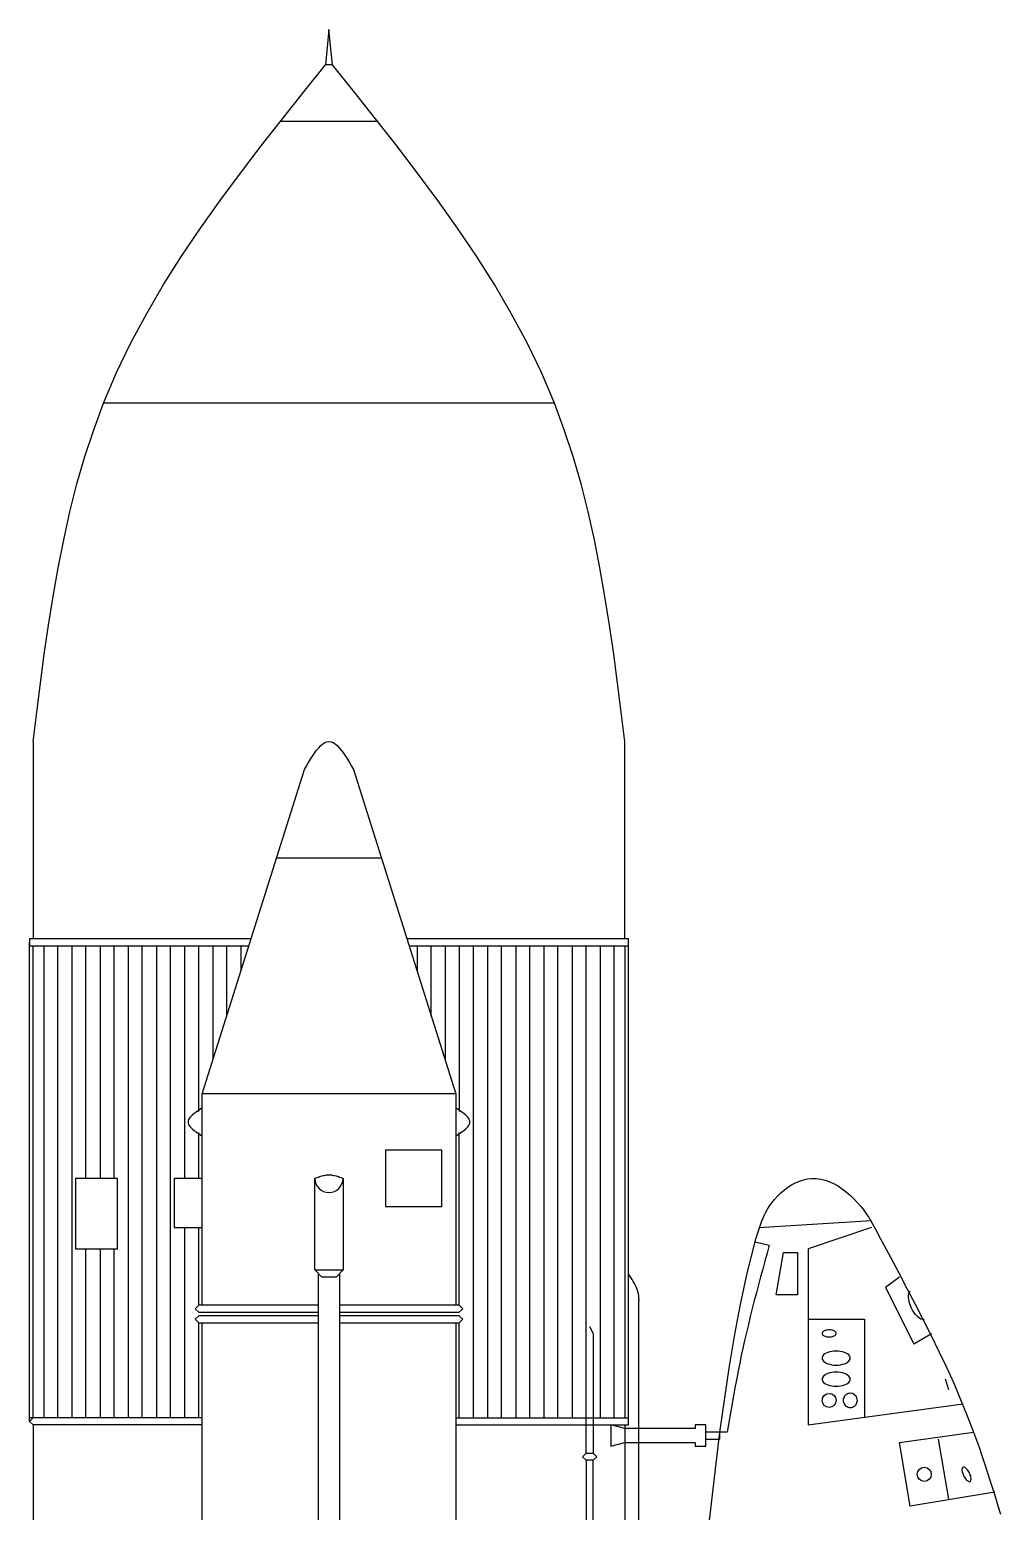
# Model space of a CAD drawing. Extents: x 5596.6 to 5670.8, y 13498 to 13560.2.
# Drawn here: x 5644.39 to 5660.18, y 13536.15 to 13560.23 of the extents above; entities that cross this region are included whole.
import ezdxf

# ---------------------------------------------------------------- set-up
doc = ezdxf.new("R2010")
doc.units = 0
doc.layers.get('0').update_dxf_attribs({"linetype": 'CONTINUOUS'})
doc.layers.add('LAYER1', color=40, linetype='CONTINUOUS')

# ---------------------------------------------------------------- blocks, each defined once
blk = doc.blocks.new('TRASBORDADOR_LATERAL')
at = {"layer": 'LAYER1', "color": 7, "linetype": 'Continuous', "flags": 128}
for points in [[(-55.374, 90.258), (-55.432, 90.83), (-55.489, 90.258)], [(-60.242, 79.262), (-60.184, 79.736), (-60.123, 80.209), (-60.06, 80.68), (-59.992, 81.15), (-59.918, 81.617), (-59.837, 82.081), (-59.745, 82.541), (-59.643, 82.996), (-59.529, 83.447), (-59.401, 83.891), (-59.257, 84.329), (-59.097, 84.76), (-58.885, 85.256), (-58.651, 85.741), (-58.395, 86.218), (-58.121, 86.687), (-57.829, 87.149), (-57.522, 87.604), (-57.202, 88.054), (-56.872, 88.5), (-56.534, 88.943), (-56.189, 89.383), (-55.84, 89.821), (-55.489, 90.258)], [(-55.374, 90.258), (-55.489, 90.258)], [(-50.621, 79.262), (-50.68, 79.736), (-50.74, 80.209), (-50.803, 80.68), (-50.871, 81.15), (-50.945, 81.617), (-51.026, 82.081), (-51.117, 82.541), (-51.22, 82.996), (-51.334, 83.447), (-51.462, 83.891), (-51.606, 84.329), (-51.766, 84.76), (-51.977, 85.256), (-52.212, 85.741), (-52.468, 86.218), (-52.743, 86.687), (-53.034, 87.149), (-53.341, 87.604), (-53.66, 88.054), (-53.99, 88.5), (-54.329, 88.943), (-54.674, 89.383), (-55.023, 89.821), (-55.374, 90.258)], [(-56.233, 89.342), (-54.63, 89.342)], [(-51.766, 84.76), (-59.097, 84.76)], [(-60.242, 79.262), (-60.242, 76.056)], [(-55.832, 78.804), (-55.799, 78.861), (-55.765, 78.918), (-55.732, 78.972), (-55.699, 79.025), (-55.665, 79.074), (-55.632, 79.119), (-55.598, 79.16), (-55.565, 79.194), (-55.532, 79.223), (-55.498, 79.245), (-55.465, 79.258), (-55.432, 79.262), (-55.398, 79.258), (-55.365, 79.245), (-55.331, 79.223), (-55.298, 79.194), (-55.265, 79.16), (-55.231, 79.119), (-55.198, 79.074), (-55.164, 79.025), (-55.131, 78.972), (-55.097, 78.918), (-55.064, 78.861), (-55.031, 78.804)], [(-50.621, 76.056), (-50.621, 79.262)], [(-57.493, 73.536), (-55.832, 78.804)], [(-55.031, 78.804), (-53.37, 73.536)], [(-56.29, 77.373), (-54.572, 77.373)], [(-56.691, 76.056), (-60.299, 76.056)], [(-60.299, 76.056), (-60.299, 75.941), (-56.749, 75.941)], [(-60.299, 68.21), (-60.299, 75.998)], [(-60.242, 68.267), (-60.242, 75.941)], [(-60.07, 75.941), (-60.07, 68.267)], [(-59.841, 68.267), (-59.841, 75.941)], [(-59.612, 75.941), (-59.612, 68.267)], [(-59.383, 72.161), (-59.383, 75.941)], [(-59.154, 75.941), (-59.154, 72.161)], [(-58.925, 72.161), (-58.925, 75.941)], [(-58.696, 75.941), (-58.696, 68.267)], [(-58.467, 68.267), (-58.467, 75.941)], [(-58.238, 75.941), (-58.238, 68.267)], [(-58.008, 68.267), (-58.008, 75.941)], [(-57.779, 75.941), (-57.779, 72.161)], [(-57.55, 73.25), (-57.55, 75.941)], [(-57.321, 75.941), (-57.321, 74.108)], [(-57.092, 74.796), (-57.092, 75.941)], [(-56.863, 75.941), (-56.863, 75.54)], [(-50.564, 76.056), (-54.171, 76.056)], [(-54.114, 75.941), (-50.564, 75.941), (-50.564, 76.056)], [(-54, 75.941), (-54, 75.54)], [(-53.771, 74.796), (-53.771, 75.941)], [(-53.542, 75.941), (-53.542, 74.108)], [(-53.37, 68.153), (-50.564, 68.153), (-50.564, 75.941)], [(-53.313, 75.941), (-53.313, 73.25)], [(-53.083, 68.267), (-53.083, 75.941)], [(-52.854, 75.941), (-52.854, 68.267)], [(-52.625, 68.267), (-52.625, 75.941)], [(-52.396, 75.941), (-52.396, 68.267)], [(-52.167, 68.267), (-52.167, 75.941)], [(-51.938, 75.941), (-51.938, 68.267)], [(-51.709, 68.267), (-51.709, 75.941)], [(-51.48, 75.941), (-51.48, 68.267)], [(-51.251, 68.267), (-51.251, 75.941)], [(-51.022, 75.941), (-51.022, 68.267)], [(-50.793, 68.267), (-50.793, 75.941)], [(-50.621, 75.941), (-50.621, 68.267)], [(-53.37, 73.536), (-57.493, 73.536)], [(-57.493, 70.1), (-57.493, 73.536)], [(-53.37, 73.536), (-53.37, 70.1)], [(-57.493, 73.307), (-57.522, 73.288), (-57.55, 73.268), (-57.577, 73.25), (-57.603, 73.23), (-57.628, 73.211), (-57.651, 73.192), (-57.671, 73.173), (-57.688, 73.154), (-57.703, 73.135), (-57.713, 73.116), (-57.72, 73.096), (-57.722, 73.078), (-57.72, 73.058), (-57.713, 73.039), (-57.703, 73.02), (-57.688, 73.001), (-57.671, 72.982), (-57.651, 72.963), (-57.628, 72.944), (-57.603, 72.925), (-57.577, 72.906), (-57.55, 72.887), (-57.522, 72.868), (-57.493, 72.849)], [(-53.37, 72.849), (-53.341, 72.868), (-53.313, 72.887), (-53.286, 72.906), (-53.259, 72.925), (-53.235, 72.944), (-53.212, 72.963), (-53.192, 72.982), (-53.175, 73.001), (-53.16, 73.02), (-53.15, 73.039), (-53.143, 73.058), (-53.141, 73.078), (-53.143, 73.096), (-53.15, 73.116), (-53.16, 73.135), (-53.175, 73.154), (-53.192, 73.173), (-53.212, 73.192), (-53.235, 73.211), (-53.259, 73.23), (-53.286, 73.25), (-53.313, 73.268), (-53.341, 73.288), (-53.37, 73.307)], [(-57.55, 72.161), (-57.55, 72.906)], [(-53.313, 70.1), (-53.313, 72.906)], [(-53.599, 72.619), (-54.515, 72.619), (-54.515, 71.703), (-53.599, 71.703), (-53.599, 72.619)], [(-58.868, 72.161), (-59.555, 72.161), (-59.555, 71.016), (-58.868, 71.016), (-58.868, 72.161)], [(-57.493, 72.161), (-57.951, 72.161), (-57.951, 71.36), (-57.493, 71.36)], [(-55.66, 72.161), (-55.641, 72.168), (-55.622, 72.176), (-55.603, 72.182), (-55.584, 72.189), (-55.565, 72.195), (-55.546, 72.201), (-55.527, 72.206), (-55.508, 72.21), (-55.489, 72.214), (-55.47, 72.216), (-55.45, 72.218), (-55.432, 72.218), (-55.412, 72.218), (-55.393, 72.216), (-55.374, 72.214), (-55.355, 72.21), (-55.336, 72.206), (-55.317, 72.201), (-55.298, 72.195), (-55.279, 72.189), (-55.26, 72.182), (-55.24, 72.176), (-55.221, 72.168), (-55.202, 72.161)], [(-55.202, 70.672), (-55.317, 70.558), (-55.546, 70.558), (-55.66, 70.672), (-55.66, 72.161)], [(-55.202, 72.161), (-55.202, 70.672)], [(-49.331, 65.858), (-49.075, 68.038), (-49.04, 68.299), (-49.003, 68.559), (-48.965, 68.819), (-48.926, 69.079), (-48.884, 69.338), (-48.839, 69.597), (-48.792, 69.855), (-48.741, 70.112), (-48.687, 70.368), (-48.63, 70.623), (-48.568, 70.877), (-48.502, 71.13), (-48.489, 71.18), (-48.475, 71.229), (-48.46, 71.278), (-48.445, 71.327), (-48.429, 71.376), (-48.411, 71.424), (-48.393, 71.472), (-48.373, 71.52), (-48.351, 71.566), (-48.327, 71.612), (-48.301, 71.658), (-48.273, 71.703), (-48.231, 71.762), (-48.186, 71.819), (-48.137, 71.873), (-48.084, 71.925), (-48.028, 71.973), (-47.97, 72.016), (-47.91, 72.055), (-47.847, 72.089), (-47.783, 72.117), (-47.718, 72.139), (-47.652, 72.154), (-47.586, 72.161), (-47.511, 72.161), (-47.437, 72.15), (-47.364, 72.132), (-47.291, 72.105), (-47.22, 72.072), (-47.15, 72.032), (-47.082, 71.987), (-47.017, 71.937), (-46.954, 71.883), (-46.894, 71.825), (-46.837, 71.765), (-46.784, 71.703), (-46.748, 71.658), (-46.714, 71.611), (-46.682, 71.565), (-46.651, 71.518), (-46.622, 71.47), (-46.593, 71.422), (-46.566, 71.374), (-46.54, 71.326), (-46.515, 71.277), (-46.49, 71.228), (-46.465, 71.179), (-46.44, 71.13)], [(-57.779, 71.36), (-57.779, 68.267)], [(-57.55, 70.1), (-57.55, 71.36)], [(-48.445, 71.36), (-46.612, 71.474)], [(-46.612, 71.36), (-47.643, 71.016), (-47.643, 68.153), (-45.123, 68.496)], [(-48.273, 71.073), (-48.309, 70.945), (-48.344, 70.816), (-48.379, 70.688), (-48.414, 70.559), (-48.449, 70.431), (-48.483, 70.302), (-48.517, 70.174), (-48.549, 70.044), (-48.582, 69.915), (-48.613, 69.786), (-48.644, 69.657), (-48.674, 69.527), (-48.701, 69.404), (-48.728, 69.28), (-48.753, 69.156), (-48.778, 69.033), (-48.802, 68.908), (-48.825, 68.784), (-48.849, 68.66), (-48.872, 68.536), (-48.894, 68.412), (-48.916, 68.287), (-48.938, 68.163), (-48.96, 68.038)], [(-48.502, 71.13), (-48.273, 71.073)], [(-46.44, 71.13), (-46.304, 70.878), (-46.168, 70.625), (-46.034, 70.371), (-45.901, 70.117), (-45.77, 69.862), (-45.641, 69.606), (-45.515, 69.349), (-45.393, 69.091), (-45.275, 68.831), (-45.162, 68.568), (-45.054, 68.304), (-44.952, 68.038), (-44.903, 67.907), (-44.857, 67.774), (-44.811, 67.642), (-44.767, 67.509), (-44.723, 67.375), (-44.681, 67.242), (-44.639, 67.108), (-44.597, 66.973), (-44.556, 66.839), (-44.516, 66.704)], [(-59.383, 68.267), (-59.383, 71.016)], [(-59.154, 71.016), (-59.154, 68.267)], [(-58.925, 68.267), (-58.925, 71.016)], [(-47.815, 70.959), (-47.815, 70.271), (-48.159, 70.271), (-48.044, 70.959), (-47.815, 70.959)], [(-55.66, 70.672), (-55.202, 70.672)], [(-55.603, 55.726), (-55.603, 70.615)], [(-55.26, 70.615), (-55.26, 55.726)], [(-50.392, 70.157), (-50.392, 70.162), (-50.392, 70.167), (-50.392, 70.171), (-50.392, 70.176), (-50.391, 70.181), (-50.391, 70.185), (-50.391, 70.19), (-50.391, 70.195), (-50.392, 70.2), (-50.392, 70.205), (-50.392, 70.209), (-50.392, 70.214), (-50.395, 70.25), (-50.401, 70.285), (-50.41, 70.32), (-50.421, 70.354), (-50.434, 70.387), (-50.449, 70.421), (-50.466, 70.453), (-50.484, 70.486), (-50.503, 70.519), (-50.523, 70.551), (-50.543, 70.583), (-50.564, 70.615)], [(-46.154, 70.558), (-46.383, 70.386), (-45.925, 69.47), (-45.638, 69.642)], [(-45.982, 70.329), (-45.995, 70.318), (-46.005, 70.303), (-46.012, 70.283), (-46.015, 70.258), (-46.015, 70.229), (-46.011, 70.197), (-46.003, 70.162), (-45.992, 70.126), (-45.982, 70.1)], [(-55.603, 70.1), (-57.55, 70.1), (-57.607, 70.042), (-57.55, 69.985), (-55.603, 69.985)], [(-55.26, 69.985), (-53.313, 69.985), (-53.255, 70.042), (-53.313, 70.1), (-55.26, 70.1)], [(-50.392, 68.095), (-50.392, 70.157)], [(-45.753, 69.871), (-45.769, 69.866), (-45.788, 69.867), (-45.808, 69.874), (-45.83, 69.887), (-45.853, 69.904), (-45.876, 69.927), (-45.899, 69.954), (-45.921, 69.984), (-45.942, 70.018), (-45.961, 70.053), (-45.978, 70.089), (-45.982, 70.1)], [(-55.603, 69.928), (-57.55, 69.928), (-57.607, 69.871), (-57.55, 69.813), (-55.603, 69.813)], [(-55.26, 69.813), (-53.313, 69.813), (-53.255, 69.871), (-53.313, 69.928), (-55.26, 69.928)], [(-47.643, 69.871), (-46.727, 69.871), (-46.727, 68.267)], [(-57.55, 68.267), (-57.55, 69.813)], [(-57.493, 65.346), (-57.493, 69.813)], [(-53.37, 69.813), (-53.37, 65.346)], [(-53.313, 68.267), (-53.313, 69.813)], [(-51.251, 67.695), (-51.251, 69.699)], [(-51.194, 69.756), (-51.136, 69.642), (-51.136, 67.695)], [(-47.185, 69.642), (-47.186, 69.65), (-47.19, 69.659), (-47.197, 69.667), (-47.207, 69.675), (-47.218, 69.682), (-47.232, 69.688), (-47.247, 69.693), (-47.264, 69.696), (-47.281, 69.698), (-47.299, 69.699), (-47.317, 69.698), (-47.335, 69.696), (-47.351, 69.693), (-47.367, 69.688), (-47.38, 69.682), (-47.392, 69.675), (-47.401, 69.667), (-47.408, 69.659), (-47.412, 69.65), (-47.414, 69.642), (-47.412, 69.633), (-47.408, 69.624), (-47.401, 69.615), (-47.392, 69.608), (-47.38, 69.601), (-47.367, 69.595), (-47.351, 69.59), (-47.335, 69.587), (-47.317, 69.585), (-47.299, 69.584), (-47.281, 69.585), (-47.264, 69.587), (-47.247, 69.59), (-47.232, 69.595), (-47.218, 69.601), (-47.207, 69.608), (-47.197, 69.615), (-47.19, 69.624), (-47.186, 69.633), (-47.185, 69.642)], [(-46.956, 69.241), (-46.959, 69.258), (-46.967, 69.276), (-46.981, 69.293), (-47, 69.308), (-47.023, 69.322), (-47.05, 69.333), (-47.081, 69.343), (-47.114, 69.349), (-47.149, 69.354), (-47.185, 69.355), (-47.221, 69.354), (-47.255, 69.349), (-47.289, 69.343), (-47.319, 69.333), (-47.347, 69.322), (-47.37, 69.308), (-47.389, 69.293), (-47.403, 69.276), (-47.411, 69.258), (-47.414, 69.241), (-47.411, 69.223), (-47.403, 69.205), (-47.389, 69.189), (-47.37, 69.173), (-47.347, 69.16), (-47.319, 69.148), (-47.289, 69.139), (-47.255, 69.132), (-47.221, 69.128), (-47.185, 69.126), (-47.149, 69.128), (-47.114, 69.132), (-47.081, 69.139), (-47.05, 69.148), (-47.023, 69.16), (-47, 69.173), (-46.981, 69.189), (-46.967, 69.205), (-46.959, 69.223), (-46.956, 69.241)], [(-46.956, 68.897), (-46.959, 68.915), (-46.967, 68.932), (-46.981, 68.949), (-47, 68.964), (-47.023, 68.978), (-47.05, 68.99), (-47.081, 68.999), (-47.114, 69.006), (-47.149, 69.01), (-47.185, 69.012), (-47.221, 69.01), (-47.255, 69.006), (-47.289, 68.999), (-47.319, 68.99), (-47.347, 68.978), (-47.37, 68.964), (-47.389, 68.949), (-47.403, 68.932), (-47.411, 68.915), (-47.414, 68.897), (-47.411, 68.879), (-47.403, 68.862), (-47.389, 68.845), (-47.37, 68.83), (-47.347, 68.816), (-47.319, 68.804), (-47.289, 68.795), (-47.255, 68.788), (-47.221, 68.784), (-47.185, 68.783), (-47.149, 68.784), (-47.114, 68.788), (-47.081, 68.795), (-47.05, 68.804), (-47.023, 68.816), (-47, 68.83), (-46.981, 68.845), (-46.967, 68.862), (-46.959, 68.879), (-46.956, 68.897)], [(-45.352, 68.725), (-45.41, 68.897)], [(-46.956, 68.439), (-46.938, 68.44), (-46.921, 68.445), (-46.904, 68.451), (-46.889, 68.461), (-46.875, 68.472), (-46.863, 68.486), (-46.854, 68.501), (-46.847, 68.518), (-46.843, 68.536), (-46.841, 68.553), (-46.843, 68.572), (-46.847, 68.589), (-46.854, 68.605), (-46.863, 68.621), (-46.875, 68.634), (-46.889, 68.646), (-46.904, 68.656), (-46.921, 68.663), (-46.938, 68.666), (-46.956, 68.668), (-46.974, 68.666), (-46.991, 68.663), (-47.008, 68.656), (-47.023, 68.646), (-47.037, 68.634), (-47.048, 68.621), (-47.058, 68.605), (-47.065, 68.589), (-47.069, 68.572), (-47.07, 68.553), (-47.069, 68.536), (-47.065, 68.518), (-47.058, 68.501), (-47.048, 68.486), (-47.037, 68.472), (-47.023, 68.461), (-47.008, 68.451), (-46.991, 68.445), (-46.974, 68.44), (-46.956, 68.439)], [(-57.493, 68.267), (-60.299, 68.267)], [(-57.493, 68.153), (-60.242, 68.153), (-60.299, 68.21), (-60.242, 68.267)], [(-60.242, 68.153), (-60.242, 46.62)], [(-53.37, 68.267), (-50.564, 68.267)], [(-50.621, 68.095), (-50.85, 68.153), (-50.85, 67.809), (-50.621, 67.866), (-50.392, 67.866), (-50.392, 68.095), (-50.621, 68.095)], [(-50.621, 68.153), (-50.621, 46.62)], [(-50.392, 67.866), (-49.476, 67.866), (-49.476, 67.809), (-49.304, 67.809), (-49.304, 68.153), (-49.476, 68.153), (-49.476, 68.095), (-50.392, 68.095)], [(-49.304, 67.924), (-49.075, 67.924), (-49.075, 68.038), (-49.304, 68.038)], [(-48.96, 68.038), (-49.075, 68.038)], [(-44.608, 67.064), (-45.982, 66.835), (-46.154, 67.866), (-44.952, 68.038)], [(-45.352, 66.95), (-45.524, 67.924)], [(-51.251, 67.695), (-51.136, 67.695), (-51.079, 67.637), (-51.136, 67.58), (-51.251, 67.58), (-51.308, 67.637), (-51.251, 67.695)], [(-50.392, 60.994), (-50.392, 67.866)], [(-51.251, 67.58), (-51.251, 65.862), (-51.136, 65.862), (-51.079, 65.805), (-51.136, 65.747), (-51.251, 65.747), (-51.308, 65.805), (-51.251, 65.862)], [(-51.136, 65.862), (-51.136, 67.58)], [(-45.009, 67.236), (-45.002, 67.241), (-44.997, 67.249), (-44.994, 67.259), (-44.992, 67.272), (-44.992, 67.286), (-44.994, 67.303), (-44.998, 67.32), (-45.004, 67.338), (-45.011, 67.356), (-45.019, 67.374), (-45.029, 67.392), (-45.039, 67.409), (-45.05, 67.424), (-45.062, 67.437), (-45.073, 67.448), (-45.085, 67.457), (-45.096, 67.463), (-45.106, 67.467), (-45.115, 67.468), (-45.123, 67.465), (-45.13, 67.46), (-45.135, 67.453), (-45.138, 67.442), (-45.14, 67.43), (-45.14, 67.415), (-45.137, 67.399), (-45.134, 67.382), (-45.128, 67.364), (-45.121, 67.346), (-45.113, 67.327), (-45.103, 67.31), (-45.093, 67.293), (-45.081, 67.278), (-45.07, 67.264), (-45.059, 67.253), (-45.047, 67.244), (-45.036, 67.238), (-45.026, 67.235), (-45.017, 67.234), (-45.009, 67.236)]]:
    blk.add_lwpolyline(points, dxfattribs=at)
at = {"layer": 'LAYER1', "color": 7, "linetype": 'Continuous'}
for centre in [(-47.299, 68.553), (-45.753, 67.351)]:
    blk.add_circle(centre, 0.114, dxfattribs=at)
blk.add_arc((-55.432, 72.161), 0.229, 180, 360, dxfattribs=at)

msp = doc.modelspace()

# ---------------------------------------------------------------- block references
msp.add_blockref('TRASBORDADOR_LATERAL', (5704.691, 13469.398))

doc.saveas('drawing.dxf')
